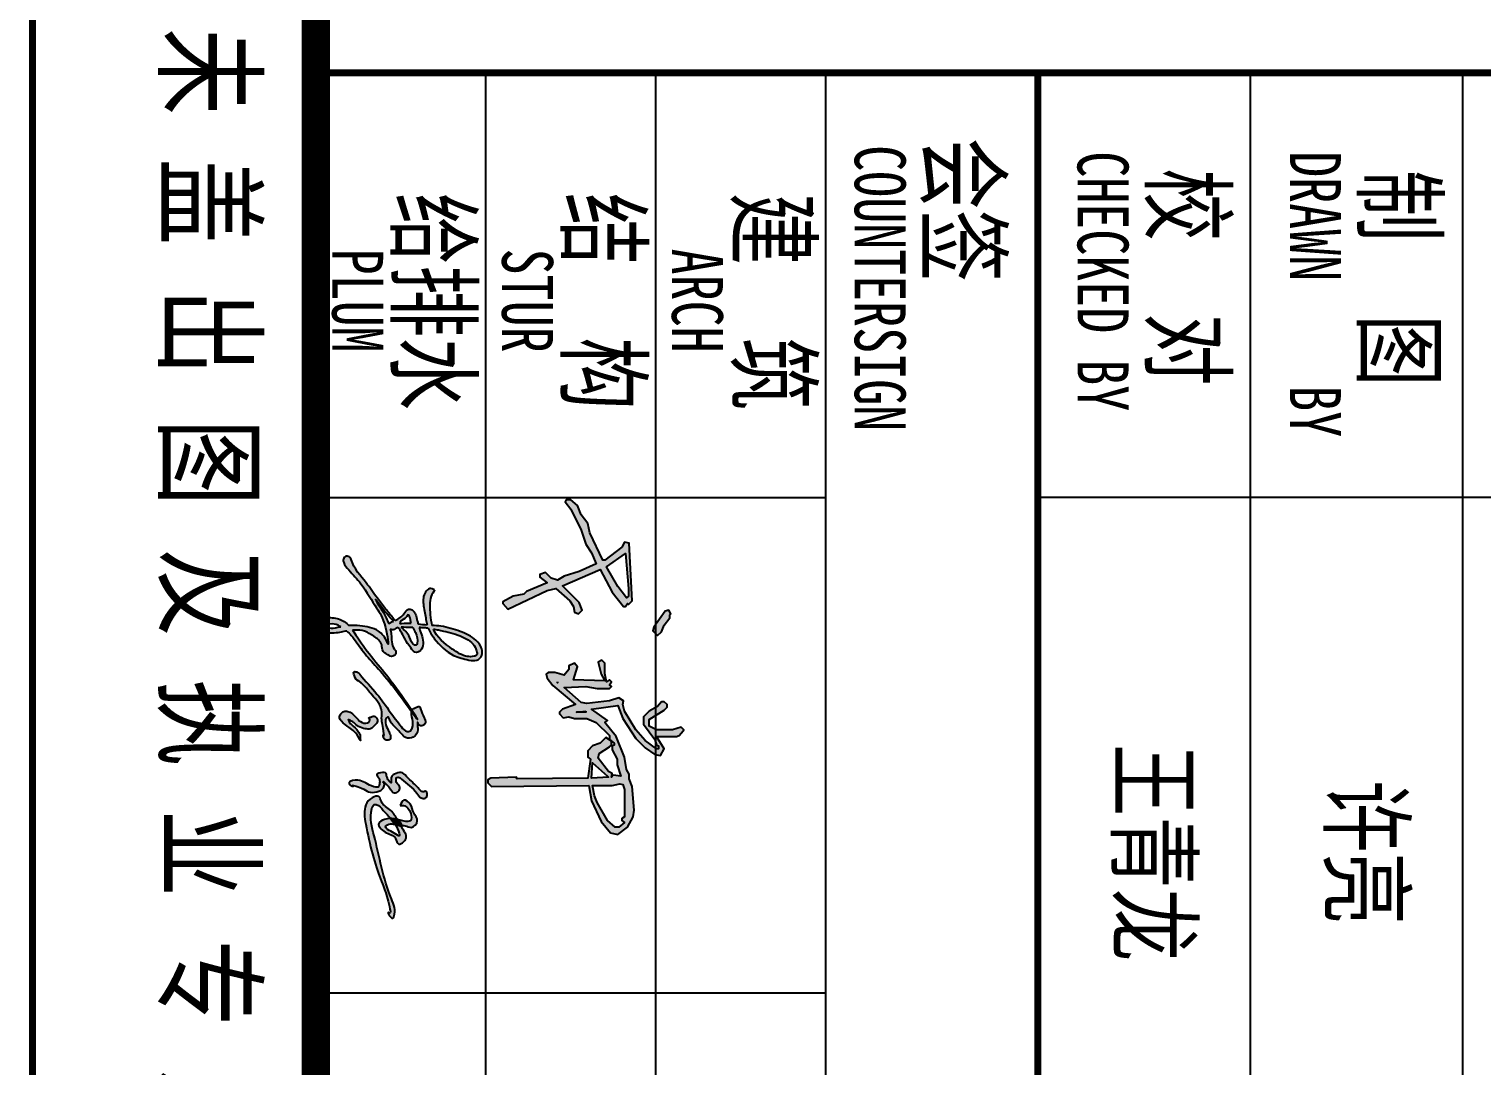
# Model space of a CAD drawing. Extents: x 1738711 to 2346805, y 1189731 to 2516152.
# Drawn here: x 1897829 to 1899369, y 1219600 to 1220698 of the extents above; entities that cross this region are included whole.
import ezdxf
from ezdxf.enums import TextEntityAlignment as Align

# ---------------------------------------------------------------- set-up
doc = ezdxf.new("R2010")
doc.units = 0
doc.header["$LTSCALE"] = 1000
doc.header["$MEASUREMENT"] = 0
doc.layers.add('TK', color=4, linetype='Continuous')
doc.layers.add('签名', color=2, linetype='Continuous')
doc.styles.add('宋体', font='SIMSUN.TTF', dxfattribs={"width": 0.75})

# ---------------------------------------------------------------- blocks, each defined once
blk = doc.blocks.new('hjashrtahreahe')
at = {"layer": 'TK', "color": 7}
for p, q in [((78100, 9550), (78100, 3550)), ((76600, 5050), (83100, 5050)), ((76600, 4300), (83100, 4300)), ((76600, 2800), (83100, 2800)), ((78100.3, 2800), (78100.3, 1000)), ((79850, 2800), (79850, 1000)), ((76600, 2200), (83100, 2200)), ((76600, 1600), (83100, 1600)), ((76600, 1000), (83100, 1000))]:
    blk.add_line(p, q, dxfattribs=at)
at = {"layer": 'TK', "color": 7, "const_width": 25}
for points in [[(0, 59400), (84100, 59400), (84100, 0), (0, 0)], [(76600, 3550), (83100, 3550), (83100, 1000), (76600, 1000)]]:
    blk.add_lwpolyline(points, close=True, dxfattribs=at)
at = {"layer": 'TK', "color": 3, "const_width": 100}
blk.add_lwpolyline([(2500, 1000), (2500, 58400), (83100, 58400), (83100, 1000)], close=True, dxfattribs=at)
at = {"layer": 'TK', "color": 7, "const_width": 25}
for points in [[(76600, 58400), (76600, 1000)], [(76600, 3550), (76600, 9550), (83100, 9550), (83100, 3550)], [(83100, 3550), (76600, 3550)], [(76600, 1000), (83100, 1000)]]:
    blk.add_lwpolyline(points, dxfattribs=at)
at = {"style": '宋体', "width": 0.75}
blk.add_text('未 盖 出 图 及 执 业 专 用 章 本 图 无 效', height=300, dxfattribs=at).set_placement((76442, 475.4))
at = {"layer": 'TK', "color": 7, "style": '宋体', "width": 0.75}
for s, height, p in [('制  图', 250, (76941.5, 4703.3)), ('DRAWN    BY', 180, (76876.5, 4440.7)), ('校  对', 250, (76937.5, 3954.5)), ('CHECKED BY', 180, (76876.7, 3690.7)), ('会签', 250, (76827.4, 3161.2)), ('COUNTERSIGN', 180, (76855.1, 2903.6)), ('建  筑', 250, (77023, 2491.3)), ('ARCH', 180, (77220.5, 2258.2)), ('结  构', 250, (77023, 1891.3)), ('STUR', 180, (77220.5, 1658.2)), ('给排水', 250, (77023, 1291.3)), ('PLUM', 180, (77220.5, 1058.2))]:
    blk.add_text(s, height=height, dxfattribs=at).set_placement(p)
at = {"layer": 'TK', "style": '宋体', "width": 0.75}
for tag, height, p in [('项目负责人', 350, (6002.9, 57088.7)), ('专业负责人', 350, (6002.9, 56223.7)), ('设计人', 350, (6002.9, 55419.4)), ('版号1', 250, (77303.9, 22193.4)), ('时间1', 250, (82405.3, 22193.4)), ('版号2', 250, (77303.9, 21593.4)), ('时间2', 250, (82405.3, 21593.4)), ('版号3', 250, (77303.9, 20993.4)), ('时间3', 250, (82405.3, 20993.4)), ('建筑会签', 0.0001, (78977.9, 2403.2)), ('电气会签', 0.0001, (82127.9, 2403.2)), ('结构会签', 0.0001, (78977.9, 1803.2)), ('暖通会签', 0.0001, (82127.9, 1803.2)), ('给排水会签', 0.0001, (78977.9, 1249.5)), ('智能化会签', 0.0001, (82127.9, 1249.5))]:
    blk.add_attdef(tag, text='', height=height, dxfattribs=at).set_placement(p, align=Align.CENTER)
for tag, p in [('合作设计单位', (80815.9, 48985.9)), ('版号说明1', (79853.9, 22318.2)), ('版号说明2', (79853.9, 21718.2)), ('版号说明3', (79853.9, 21118.2)), ('浙江绿储科技有限公司', (80545.2, 16035.9)), ('百兆瓦级集中式熔盐储能关键', (80545.2, 14953.2)), ('设备研发及制造基地项目', (80545.2, 14603.3)), ('1#研发楼', (80545.2, 13635.9)), ('图名', (80545.2, 12435.9)), ('工程编号', (78977.9, 11460.9)), ('子项编号', (82127.9, 11460.9)), ('建筑', (78977.9, 10710.9)), ('图号', (82127.9, 10710.9)), ('施工图', (78977.9, 9960.9)), ('2023.03', (82127.9, 9960.9)), ('审定', (79352.9, 8460.9)), ('审核', (79352.9, 7710.9)), ('工程负责', (79352.9, 6960.9)), ('专业负责', (79352.9, 6210.9)), ('设计', (79352.9, 5460.9)), ('制图', (79352.9, 4710.9)), ('校对', (79352.9, 3960.9))]:
    blk.add_attdef(tag, text='', height=250, dxfattribs=at).set_placement(p, align=Align.MIDDLE_CENTER)
blk = doc.blocks.new('A$C2DC0304B')
h = blk.add_hatch(color=256)
h.dxf.hatch_style = 1
h.paths.add_polyline_path([(810, 1056), (834, 1050), (864, 1080), (840, 1104), (798, 1122), (750, 1158), (732, 1158), (726, 1164), (702, 1152), (708, 1128)])
h.paths.add_polyline_path([(588, 792), (678, 864), (678, 876), (660, 888), (666, 894), (648, 912), (642, 918), (276, 900), (270, 870), (300, 852), (384, 744), (384, 732), (210, 648), (150, 636), (96, 594), (36, 570), (0, 528), (0, 498), (12, 492), (60, 528), (192, 594), (282, 624), (336, 660), (408, 690), (456, 582), (486, 486), (510, 444), (498, 402), (462, 366), (474, 330), (492, 330), (528, 378), (582, 246), (600, 228), (612, 162), (648, 96), (660, 96), (696, 126), (576, 378), (564, 432), (642, 522), (678, 546), (714, 552), (726, 576), (702, 600), (654, 582), (546, 474), (444, 714)])
h.paths.add_polyline_path([(426, 756), (342, 876), (564, 894), (588, 894), (612, 894), (624, 882), (552, 828)], flags=16)
h.paths.add_polyline_path([(1440, 1026), (1398, 1026), (1338, 1122), (1320, 1140), (1302, 1140), (1284, 1122), (1284, 1104), (1314, 1080), (1344, 1026), (1380, 990), (1428, 990), (1524, 1062), (1560, 1074), (1566, 1086), (1584, 1086), (1584, 1074), (1530, 1002), (1464, 942), (1344, 870), (1302, 858), (1278, 864), (1260, 834), (1278, 774), (1296, 630), (1290, 594), (1194, 486), (1188, 624), (1200, 696), (1200, 774), (1188, 786), (1176, 774), (1158, 786), (1146, 774), (1158, 756), (1104, 744), (1038, 744), (1020, 726), (1032, 702), (1110, 720), (1152, 744), (1146, 546), (1062, 570), (1038, 552), (1056, 516), (1080, 516), (1116, 486), (1098, 426), (1098, 384), (1110, 372), (1134, 378), (1182, 414), (1302, 558), (1332, 474), (1350, 456), (1362, 456), (1386, 480), (1380, 516), (1392, 552), (1392, 630), (1416, 690), (1500, 774), (1524, 774), (1548, 804), (1560, 804), (1566, 792), (1590, 792), (1650, 822), (1686, 822), (1758, 846), (1752, 798), (1764, 786), (1740, 792), (1728, 768), (1644, 702), (1614, 708), (1572, 774), (1560, 786), (1536, 786), (1512, 750), (1548, 714), (1566, 666), (1596, 636), (1638, 636), (1650, 654), (1770, 636), (1776, 186), (1764, 180), (1770, 18), (1782, 0), (1800, 0), (1824, 24), (1818, 642), (1914, 660), (2046, 720), (2118, 780), (2130, 828), (2082, 888), (2016, 924), (1974, 930), (1824, 918), (1776, 900), (1746, 900), (1716, 882), (1638, 870), (1506, 816), (1416, 744), (1404, 762), (1332, 660), (1308, 828), (1392, 858), (1518, 942), (1578, 1002), (1620, 1062), (1626, 1098), (1584, 1122), (1506, 1074), (1506, 1200), (1500, 1218), (1470, 1242), (1464, 1248), (1446, 1230), (1464, 1176), (1464, 1074)])
h.paths.add_polyline_path([(1812, 858), (1842, 870), (1962, 870), (2016, 870), (2028, 852), (2040, 852), (2052, 870), (2082, 834), (2082, 810), (2040, 762), (1926, 696), (1884, 678), (1818, 666), (1818, 792), (1806, 840)], flags=16)
h.paths.add_polyline_path([(1758, 762), (1764, 768), (1770, 660), (1674, 666)], flags=16)
h.paths.add_polyline_path([(1350, 624), (1350, 564), (1344, 624)], flags=16)
for points in [[(1470, 1242), (1464, 1248), (1446, 1230), (1464, 1176), (1464, 1074), (1440, 1026), (1398, 1026), (1338, 1122), (1320, 1140), (1302, 1140), (1284, 1122), (1284, 1104), (1314, 1080), (1344, 1026), (1380, 990), (1428, 990), (1524, 1062), (1560, 1074), (1566, 1086), (1584, 1086), (1584, 1074), (1530, 1002), (1464, 942), (1344, 870), (1302, 858), (1278, 864), (1260, 834), (1278, 774), (1296, 630), (1290, 594), (1194, 486), (1188, 624), (1200, 696), (1200, 774), (1188, 786), (1176, 774), (1158, 786), (1146, 774), (1158, 756), (1104, 744), (1038, 744), (1020, 726), (1032, 702), (1110, 720), (1152, 744), (1146, 546), (1062, 570), (1038, 552), (1056, 516), (1080, 516), (1116, 486), (1098, 426), (1098, 384), (1110, 372), (1134, 378), (1182, 414), (1302, 558), (1332, 474), (1350, 456), (1362, 456), (1386, 480), (1380, 516), (1392, 552), (1392, 630), (1416, 690), (1500, 774), (1524, 774), (1548, 804), (1560, 804), (1566, 792), (1590, 792), (1650, 822), (1686, 822), (1758, 846), (1752, 798), (1764, 786), (1740, 792), (1728, 768), (1644, 702), (1614, 708), (1572, 774), (1560, 786), (1536, 786), (1512, 750), (1548, 714), (1566, 666), (1596, 636), (1638, 636), (1650, 654), (1770, 636), (1776, 186), (1764, 180), (1770, 18), (1782, 0), (1800, 0), (1824, 24), (1818, 642), (1914, 660), (2046, 720), (2118, 780), (2130, 828), (2082, 888), (2016, 924), (1974, 930), (1824, 918), (1776, 900), (1746, 900), (1716, 882), (1638, 870), (1506, 816), (1416, 744), (1404, 762), (1332, 660), (1308, 828), (1392, 858), (1518, 942), (1578, 1002), (1620, 1062), (1626, 1098), (1584, 1122), (1506, 1074), (1506, 1200), (1500, 1218), (1470, 1242)], [(732, 1158), (726, 1164), (702, 1152), (708, 1128), (810, 1056), (834, 1050), (864, 1080), (840, 1104), (798, 1122), (750, 1158), (732, 1158)], [(648, 912), (642, 918), (276, 900), (270, 870), (300, 852), (384, 744), (384, 732), (210, 648), (150, 636), (96, 594), (36, 570), (0, 528), (0, 498), (12, 492), (60, 528), (192, 594), (282, 624), (336, 660), (408, 690), (456, 582), (486, 486), (510, 444), (498, 402), (462, 366), (474, 330), (492, 330), (528, 378), (582, 246), (600, 228), (612, 162), (648, 96), (660, 96), (696, 126), (576, 378), (564, 432), (642, 522), (678, 546), (714, 552), (726, 576), (702, 600), (654, 582), (546, 474), (444, 714), (588, 792), (678, 864), (678, 876), (660, 888), (666, 894), (648, 912)], [(564, 894), (588, 894), (612, 894), (624, 882), (552, 828), (426, 756), (342, 876), (564, 894)], [(1842, 870), (1962, 870), (2016, 870), (2028, 852), (2040, 852), (2052, 870), (2082, 834), (2082, 810), (2040, 762), (1926, 696), (1884, 678), (1818, 666), (1818, 792), (1806, 840), (1812, 858), (1842, 870)], [(1758, 762), (1764, 768), (1770, 660), (1674, 666), (1758, 762)], [(1344, 624), (1350, 624), (1350, 564), (1344, 624)], [(1158, 444), (1164, 444), (1158, 444)]]:
    blk.add_lwpolyline(points)
blk = doc.blocks.new('A$C84f4ebc7')
h = blk.add_hatch(color=256)
edge = h.paths.add_edge_path()
edge.add_spline(control_points=[(-588.9, 265.5), (-565.3, 275.4), (-493.9, 320.5), (-407.5, 409.9), (-382, 516), (-368.4, 587.9), (-407.4, 625.9), (-462.9, 622.2), (-527.9, 574.5), (-571.8, 472.9), (-601.3, 375.3), (-607, 309.7), (-608.4, 289.8)], knot_values=[786.919005, 786.919005, 786.919005, 786.919005, 979.157946, 1406.415177, 1672.273327, 1803.278062, 1920.457234, 2019.44799, 2196.472364, 2495.181395, 2826.405397, 2971.464442, 2971.464442, 2971.464442, 2971.464442], degree=3, periodic=0)
edge.add_spline(control_points=[(-608.4, 289.8), (-630.9, 283.8), (-696.3, 276.3), (-780.4, 269.6), (-829.4, 299.2), (-842.8, 307.4)], knot_values=[0, 0, 0, 0, 177.250449, 483.950603, 600.600614, 600.600614, 600.600614, 600.600614], degree=3, periodic=0)
edge.add_spline(control_points=[(-842.8, 307.4), (-848.2, 296.6), (-859.6, 273.6), (-817, 231.5), (-743.7, 229.8), (-675.6, 246.8), (-628.8, 252.9), (-613.4, 257), (-610.4, 257.8)], knot_values=[0, 0, 0, 0, 82.072618, 175.53137, 378.046403, 608.801019, 706.246591, 729.315023, 729.315023, 729.315023, 729.315023], degree=3, periodic=0)
edge.add_spline(control_points=[(-610.4, 257.8), (-611.7, 237.3), (-613, 217.4), (-615.4, 198.9)], knot_values=[3050.112921, 3050.112921, 3050.112921, 3050.112921, 3203.339792, 3203.339792, 3203.339792, 3203.339792], degree=3, periodic=0)
edge.add_spline(control_points=[(-615.4, 198.9), (-622.9, 196.6), (-657.2, 187.7), (-708.1, 180.5), (-720.3, 125.6), (-670.5, 98.6), (-652.6, 71), (-640.6, 46.1)], knot_values=[3405.201699, 3405.201699, 3405.201699, 3405.201699, 3465.48041, 3664.726139, 3725.216396, 3830.763263, 4017.843635, 4017.843635, 4017.843635, 4017.843635], degree=3, periodic=0)
edge.add_spline(control_points=[(-640.6, 46.1), (-646, 41.5), (-672.5, 20.8), (-720.6, -20), (-797.4, -80.3), (-908.5, -154.8), (-983.7, -229.6), (-1055.9, -247.5), (-1061.2, -260.5), (-1073.2, -278.2), (-1049.3, -301), (-1011.5, -293.6), (-959.2, -247.4), (-872.3, -164.1), (-722.6, -81.7), (-647.6, -22.7), (-456.4, 8.7), (-526.4, -18.7), (-587.9, -67.1), (-605.1, -170.4), (-608.9, -236.1), (-607.1, -260.5)], knot_values=[4782.332012, 4782.332012, 4782.332012, 4782.332012, 4837.861849, 5033.500104, 5255.823022, 5570.231674, 6030.925097, 6062.472941, 6072.160433, 6133.802136, 6201.24084, 6258.870727, 6408.57733, 6711.10001, 7188.085895, 7543.637499, 7807.965831, 7830.501729, 8061.087581, 8378.742763, 8561.548842, 8561.548842, 8561.548842, 8561.548842], degree=3, periodic=0)
edge.add_spline(control_points=[(-607.1, -260.5), (-616.8, -270), (-644.2, -300.5), (-663.5, -369.5), (-658.8, -443.5), (-595.5, -481), (-546, -396.1), (-560.3, -330.5), (-568.8, -287.2), (-570.5, -275.1)], knot_values=[7640.15419, 7640.15419, 7640.15419, 7640.15419, 7745.15052, 7956.02314, 8163.074308, 8238.892088, 8434.130031, 8674.094139, 8767.313892, 8767.313892, 8767.313892, 8767.313892], degree=3, periodic=0)
edge.add_spline(control_points=[(-570.5, -275.1), (-565.4, -269.3), (-560, -263.7), (-554.5, -258.2)], knot_values=[9377.832769, 9377.832769, 9377.832769, 9377.832769, 9432.672389, 9432.672389, 9432.672389, 9432.672389], degree=3, periodic=0)
edge.add_spline(control_points=[(-554.5, -258.2), (-550.1, -253.9), (-545.4, -249.4), (-540.6, -245.1), (-540.3, -244.9)], knot_values=[9432.672389, 9432.672389, 9432.672389, 9432.672389, 9475.49576, 9478.191793, 9478.191793, 9478.191793, 9478.191793], degree=3, periodic=0)
edge.add_spline(control_points=[(-540.3, -244.9), (-533.7, -238.9), (-526.9, -233.3), (-520, -227.8)], knot_values=[9478.191793, 9478.191793, 9478.191793, 9478.191793, 9541.338307, 9541.338307, 9541.338307, 9541.338307], degree=3, periodic=0)
edge.add_spline(control_points=[(-520, -227.8), (-513.3, -222.5), (-506.6, -217.4), (-499.8, -212.5)], knot_values=[9541.338307, 9541.338307, 9541.338307, 9541.338307, 9602.988966, 9602.988966, 9602.988966, 9602.988966], degree=3, periodic=0)
edge.add_spline(control_points=[(-499.8, -212.5), (-484.1, -201), (-468.6, -190.3), (-454, -179.9)], knot_values=[9602.988966, 9602.988966, 9602.988966, 9602.988966, 9746.452451, 9746.452451, 9746.452451, 9746.452451], degree=3, periodic=0)
edge.add_spline(control_points=[(-454, -179.9), (-451.3, -178), (-441.7, -171.1), (-432.7, -164.3), (-426.4, -159.3)], knot_values=[9746.452451, 9746.452451, 9746.452451, 9746.452451, 9772.895913, 9841.922921, 9841.922921, 9841.922921, 9841.922921], degree=3, periodic=0)
edge.add_spline(control_points=[(-426.4, -159.3), (-410.5, -146.9), (-396, -134.4), (-381.3, -121.5)], knot_values=[9841.922921, 9841.922921, 9841.922921, 9841.922921, 10014.253525, 10014.253525, 10014.253525, 10014.253525], degree=3, periodic=0)
edge.add_spline(control_points=[(-381.3, -121.5), (-337.4, -82.5), (-261.9, -7.5), (-86.5, 119), (-37.6, 154.5)], knot_values=[10014.253525, 10014.253525, 10014.253525, 10014.253525, 10531.682016, 10899.981861, 10899.981861, 10899.981861, 10899.981861], degree=3, periodic=0)
edge.add_spline(control_points=[(-37.9, 154.5), (-40.6, 155.1), (-43.2, 156.1), (-45.6, 157.4)], knot_values=[371.472823, 371.472823, 371.472823, 371.472823, 394.85896, 394.85896, 394.85896, 394.85896], degree=3, periodic=0)
edge.add_spline(control_points=[(-45.6, 157.4), (-112.2, 112), (-202.8, 50.1), (-287, -17.6), (-309.3, -35.8)], knot_values=[9692.060479, 9692.060479, 9692.060479, 9692.060479, 10293.31654, 10511.753175, 10511.753175, 10511.753175, 10511.753175], degree=3, periodic=0)
edge.add_spline(control_points=[(-309.3, -35.8), (-380.7, -94), (-463.9, -164.7), (-561.3, -226), (-575.9, -236.5)], knot_values=[8865.512832, 8865.512832, 8865.512832, 8865.512832, 9564.391645, 9692.060479, 9692.060479, 9692.060479, 9692.060479], degree=3, periodic=0)
edge.add_spline(control_points=[(-575.9, -236.5), (-576.3, -231.9), (-578.1, -204.7), (-574.9, -153.1), (-535, -94.8), (-495.2, -36.1), (-435.1, -43.2), (-417, -7.9), (-395.9, 19.5), (-413.2, 52.1), (-438.5, 51.2), (-473.2, 20.1), (-527.2, 24.6), (-572.6, 16.2), (-583.7, 13.5)], knot_values=[6201.44798, 6201.44798, 6201.44798, 6201.44798, 6235.802037, 6402.916564, 6575.02757, 6768.50874, 6879.321478, 6956.583538, 7044.229196, 7124.257568, 7166.242461, 7215.733552, 7462.139541, 7543.670245, 7543.670245, 7543.670245, 7543.670245], degree=3, periodic=0)
edge.add_spline(control_points=[(-583.7, 13.5), (-579.1, 21.6), (-576.3, 37), (-590.2, 51.6), (-593.7, 61.2), (-594.5, 65.8)], knot_values=[3049.494081, 3049.494081, 3049.494081, 3049.494081, 3112.542078, 3153.934767, 3191.069993, 3191.069993, 3191.069993, 3191.069993], degree=3, periodic=0)
edge.add_spline(control_points=[(-594.5, 65.8), (-586.5, 71.5), (-549.2, 96.2), (-484.4, 126.6), (-415.1, 183.4), (-464.6, 243.5), (-533.7, 225.4), (-578, 210.2), (-593.4, 205.4)], knot_values=[4075.415199, 4075.415199, 4075.415199, 4075.415199, 4166.21317, 4488.863601, 4612.783833, 4712.828537, 4951.818616, 5075.72798, 5075.72798, 5075.72798, 5075.72798], degree=3, periodic=0)
edge.add_spline(control_points=[(-593.4, 205.4), (-593, 217.5), (-592.1, 237.4), (-589.9, 257.6), (-588.9, 265.5)], knot_values=[2552.107664, 2552.107664, 2552.107664, 2552.107664, 2644.474973, 2704.716365, 2704.716365, 2704.716365, 2704.716365], degree=3, periodic=0)
edge = h.paths.add_edge_path(flags=16)
edge.add_spline(control_points=[(-583.8, 299.1), (-530, 321.7), (-462.5, 403), (-400.1, 502.3), (-399.6, 559.4), (-410.1, 592.7), (-449.7, 585), (-504, 554.7), (-551, 456.4), (-571.4, 366), (-581.9, 310.5), (-583.8, 299.1)], knot_values=[665.869229, 665.869229, 665.869229, 665.869229, 1124.064415, 1400.98361, 1512.883051, 1559.603373, 1629.308716, 1756.233307, 2046.259337, 2380.993011, 2467.429239, 2467.429239, 2467.429239, 2467.429239], degree=3, periodic=0)
edge = h.paths.add_edge_path(flags=16)
edge.add_spline(control_points=[(-593.8, 163.7), (-582.5, 169.1), (-548.7, 187), (-511.2, 197.6), (-475.3, 187.6), (-479.4, 154.4), (-545.8, 146), (-577, 106.6), (-596.2, 86.4)], knot_values=[3933.14022, 3933.14022, 3933.14022, 3933.14022, 4024.493609, 4206.125108, 4236.17444, 4260.581011, 4418.818915, 4635.080227, 4635.080227, 4635.080227, 4635.080227], degree=3, periodic=0)
edge.add_spline(control_points=[(-596.2, 86.4), (-596, 91.3), (-594.3, 117.9), (-594, 143.4), (-593.8, 163.7)], knot_values=[2810.35625, 2810.35625, 2810.35625, 2810.35625, 2845.519928, 2999.064637, 2999.064637, 2999.064637, 2999.064637], degree=3, periodic=0)
edge = h.paths.add_edge_path(flags=16)
edge.add_spline(control_points=[(-621.7, 152.4), (-623.7, 133.9), (-624.4, 110.3), (-619.6, 75.6), (-647.8, 87.3), (-646.6, 113.5), (-686, 131.3), (-658, 148.3), (-639.1, 148), (-626, 151.1), (-621.7, 152.4)], knot_values=[3333.704072, 3333.704072, 3333.704072, 3333.704072, 3481.987061, 3506.095702, 3525.06492, 3654.274962, 3702.758932, 3751.398791, 3822.335443, 3857.718427, 3857.718427, 3857.718427, 3857.718427], degree=3, periodic=0)
edge = h.paths.add_edge_path(flags=16)
edge.add_spline(control_points=[(-634.9, 34), (-634.7, 33.5), (-629.7, 22.6), (-624.3, 10.3), (-618, 3.2)], knot_values=[3301.277393, 3301.277393, 3301.277393, 3301.277393, 3304.708467, 3376.261876, 3376.261876, 3376.261876, 3376.261876], degree=3, periodic=0)
edge.add_spline(control_points=[(-618, 3.2), (-645.5, -6.7), (-695.4, -31.6), (-735, -59.2), (-789.1, -90.4), (-706.8, -28.5), (-665.2, 9), (-634.9, 34)], knot_values=[5233.023492, 5233.023492, 5233.023492, 5233.023492, 5445.135241, 5648.481403, 5696.023648, 5766.748823, 6115.52714, 6115.52714, 6115.52714, 6115.52714], degree=3, periodic=0)
edge = h.paths.add_edge_path(flags=16)
edge.add_spline(control_points=[(-599.2, -314.1), (-597, -326.9), (-590.8, -357.8), (-586.7, -390.9), (-609.5, -428.8), (-619.7, -383.6), (-617.8, -351.8), (-605.3, -324.6), (-599.2, -314.1)], knot_values=[8696.847936, 8696.847936, 8696.847936, 8696.847936, 8789.374823, 8935.479197, 8974.983536, 9021.614012, 9167.099774, 9259.741074, 9259.741074, 9259.741074, 9259.741074], degree=3, periodic=0)
h = blk.add_hatch(color=256)
edge = h.paths.add_edge_path()
edge.add_spline(control_points=[(-37.6, 154.5), (-23, 151.4), (18.6, 164.5), (62.2, 166.3), (95.1, 146.8), (97.8, 113.2), (41.6, 70.2), (-38.6, 8.5), (-162.9, -76.9), (-242.1, -155.2), (-297.2, -200.1), (-302.8, -214.6), (-297.7, -246.7), (-221.7, -196.1), (-247.3, -204), (-198.6, -144.5), (-163.9, -129), (-93.4, -53.9), (-32.9, -41.1), (29.7, -48.2), (57, -34.3), (131.6, -25.5), (109.2, -36.3), (144.1, -30.8), (156, -15), (149.3, 20.9), (111.5, 13.6), (74.7, -9), (11.2, -32.1), (-3.3, 3.7), (24.8, 10), (57.8, 35), (94.2, 75.7), (143.3, 114.1), (141.4, 173.8), (84.7, 206.1), (54.6, 190.8), (30.2, 193.9), (50.5, 200.7), (63.1, 214), (51, 245.5), (29.1, 247.3), (19.6, 245.2), (15.9, 244.3)], knot_values=[395.78511, 395.78511, 395.78511, 395.78511, 519.249109, 668.224463, 734.785619, 773.355539, 900.19215, 1205.914102, 1574.65073, 2010.311075, 2045.622928, 2105.123393, 2117.654699, 2272.049278, 2274.668125, 2296.903685, 2584.312931, 2893.010321, 2908.125416, 3049.697602, 3312.113815, 3346.770575, 3367.587749, 3414.155304, 3472.670885, 3538.444144, 3621.235107, 3691.828265, 3909.701093, 3912.326222, 3975.263477, 4041.552122, 4265.921582, 4363.763646, 4493.521258, 4640.228503, 4756.847536, 4764.605418, 4787.623148, 4844.84748, 4924.607641, 4969.12403, 4997.59444, 4997.59444, 4997.59444, 4997.59444], degree=3, periodic=0)
edge.add_spline(control_points=[(15.9, 244.3), (11.8, 242.2), (-11, 230.7), (-36, 219.1), (-72.9, 210), (-65.3, 180.7), (-55.1, 162.7), (-45.6, 157.4)], knot_values=[0, 0, 0, 0, 34.660059, 190.152332, 227.211896, 279.3826, 371.472823, 371.472823, 371.472823, 371.472823], degree=3, periodic=0)
edge.add_spline(control_points=[(-45.6, 157.4), (-44.1, 158.5), (-42.5, 159.5), (-41, 160.6)], knot_values=[10511.753175, 10511.753175, 10511.753175, 10511.753175, 10525.72305, 10525.72305, 10525.72305, 10525.72305], degree=3, periodic=0)
edge.add_spline(control_points=[(-41, 160.6), (-22.1, 172.4), (40.9, 211.7), (5.8, 185.9), (-37.6, 154.5)], knot_values=[10899.981861, 10899.981861, 10899.981861, 10899.981861, 11040.83829, 11367.769082, 11367.769082, 11367.769082, 11367.769082], degree=3, periodic=0)
edge = h.paths.add_edge_path()
edge.add_spline(control_points=[(585.5, 78.4), (569.6, 85.3), (535.8, 100.2), (578.8, 158.9), (634, 160.6), (685.5, 210.4), (744.1, 158.4), (715.8, 114), (719.5, 61), (698.6, 15.4), (734, -35), (759.1, 28.9), (801.3, 85), (683.5, 44.2), (650, -11.9), (580.5, -61.9), (577.9, -100), (664.5, -127.6), (862.3, -68.5), (1107.4, -27.6), (1282.9, 55.9), (1349.3, 24.8), (1284.1, -13), (1308.9, 20.1), (1159.7, -12.3), (1051.6, -66.7), (795.8, -137.8), (596.2, -167.2), (534.3, -117.6), (514.1, -56.5), (582.8, -44.9), (611.1, 20.8), (686.5, 65.3), (742, 97), (793.7, 126.4), (826.8, 106.4), (854.2, 62.3), (779.1, 49.4), (776.7, -17.4), (707, -85.2), (656.1, 8), (685.6, 67), (696.6, 159.2), (625.6, 152.1), (583.9, 118.4), (585.2, 86.4), (585.5, 78.4)], knot_values=[0, 0, 0, 0, 107.227678, 227.914602, 388.78747, 533.145486, 679.32387, 783.467538, 881.396027, 1078.580173, 1109.310231, 1293.040348, 1385.374358, 1500.877958, 1889.637108, 2041.382302, 2074.407589, 2149.248581, 2602.47016, 3685.388403, 3984.174435, 4015.749449, 4133.202122, 4148.413338, 4259.426501, 4738.52988, 5677.542519, 5996.999063, 6156.953807, 6266.991411, 6360.33986, 6577.255796, 6768.432628, 6994.698179, 7081.926294, 7176.224371, 7265.805056, 7371.430776, 7576.402503, 7752.544283, 7870.638687, 8195.958783, 8302.47925, 8423.649642, 8599.381856, 8657.799881, 8657.799881, 8657.799881, 8657.799881], degree=3, periodic=0)
edge = h.paths.add_edge_path()
edge.add_spline(control_points=[(487.4, 246.7), (495.7, 253), (511.5, 265.1), (541.9, 248), (537.5, 210), (473.1, 174.5), (438.9, 114.2), (395.6, 72.7), (399.6, 51.3), (415.9, 53.8), (438, 50.1), (452.1, 77.3), (477.5, 77.3), (499.3, 64.9), (507.1, 30.4), (476, 15.5), (459.4, 0.1), (414.3, -41.6), (446.3, -22.3), (478.3, -31.2), (500.7, -75.1), (499.6, -136.3), (471.4, -161.8), (445.9, -251.6), (457.6, -225.8), (457.9, -255.3), (419.8, -266.5), (411.7, -173.7), (449.5, -139.6), (472.9, -61.2), (437.9, -58.5), (412, -51.8), (377.9, -91.6), (366.2, -44.7), (367.1, -11.2), (402.7, -13.4), (455, 28.8), (390.6, 11.1), (371.6, 52.3), (361.9, 99.2), (416.6, 138.5), (443.5, 180.2), (507.5, 229.3), (489.6, 244.8), (487.4, 246.7)], knot_values=[0, 0, 0, 0, 72.31261, 138.207067, 207.453865, 312.927023, 658.000211, 719.172439, 756.990043, 771.692285, 832.925797, 913.57395, 953.535225, 1010.067139, 1094.905054, 1150.326991, 1233.926128, 1334.886121, 1369.421703, 1441.598464, 1569.71004, 1708.939702, 1841.248958, 1983.301744, 1987.99299, 2025.746488, 2083.395698, 2230.682102, 2480.007032, 2599.72594, 2638.451448, 2714.063051, 2800.531432, 2903.552068, 2952.202467, 3027.919199, 3141.705393, 3223.617921, 3334.244362, 3437.360731, 3556.231054, 3770.645102, 3917.898219, 3938.661311, 3938.661311, 3938.661311, 3938.661311], degree=3, periodic=0)
h = blk.add_hatch(color=256)
edge = h.paths.add_edge_path()
edge.add_spline(control_points=[(585.5, 78.4), (569.6, 85.3), (535.8, 100.2), (578.8, 158.9), (634, 160.6), (685.5, 210.4), (744.1, 158.4), (715.8, 114), (719.5, 61), (698.6, 15.4), (734, -35), (759.1, 28.9), (801.3, 85), (683.5, 44.2), (650, -11.9), (580.5, -61.9), (577.9, -100), (664.5, -127.6), (862.3, -68.5), (1107.4, -27.6), (1282.9, 55.9), (1349.3, 24.8), (1284.1, -13), (1308.9, 20.1), (1159.7, -12.3), (1051.6, -66.7), (795.8, -137.8), (596.2, -167.2), (534.3, -117.6), (514.1, -56.5), (582.8, -44.9), (611.1, 20.8), (686.5, 65.3), (742, 97), (793.7, 126.4), (826.8, 106.4), (854.2, 62.3), (779.1, 49.4), (776.7, -17.4), (707, -85.2), (656.1, 8), (685.6, 67), (696.6, 159.2), (625.6, 152.1), (583.9, 118.4), (585.2, 86.4), (585.5, 78.4)], knot_values=[0, 0, 0, 0, 107.227678, 227.914602, 388.78747, 533.145486, 679.32387, 783.467538, 881.396027, 1078.580173, 1109.310231, 1293.040348, 1385.374358, 1500.877958, 1889.637108, 2041.382302, 2074.407589, 2149.248581, 2602.47016, 3685.388403, 3984.174435, 4015.749449, 4133.202122, 4148.413338, 4259.426501, 4738.52988, 5677.542519, 5996.999063, 6156.953807, 6266.991411, 6360.33986, 6577.255796, 6768.432628, 6994.698179, 7081.926294, 7176.224371, 7265.805056, 7371.430776, 7576.402503, 7752.544283, 7870.638687, 8195.958783, 8302.47925, 8423.649642, 8599.381856, 8657.799881, 8657.799881, 8657.799881, 8657.799881], degree=3, periodic=0)
blk.add_hatch(color=256).paths.add_polyline_path([(706.5, 87.9), (722, 79.4), (709.9, 42.4), (674.8, 15.6), (670.7, 19.3), (673.7, 55.8), (684.3, 66.2), (697.3, 82.5)])
h = blk.add_hatch(color=256)
edge = h.paths.add_edge_path()
edge.add_spline(control_points=[(9, -75), (3.8, -78.7), (-9.8, -88.6), (-3.9, -107.3), (5.9, -133.1), (13.2, -119.3), (29.4, -122.3), (46, -144.9), (33.9, -185.6), (-4.7, -218), (-40.1, -251.8), (-40.9, -294.7), (-23.2, -316.9), (5.1, -327.2), (38.9, -301.6), (77.9, -244.2), (101.6, -212.2), (157.3, -183.9), (143.7, -185.5), (137.9, -188.4), (128.7, -185.1), (114.7, -187.6), (84, -203.1), (53.9, -238.3), (35, -258.5), (16.4, -266.6), (21.5, -246.9), (35.9, -229), (65.6, -196.2), (77.7, -157.6), (81.7, -114.2), (54.8, -90.1), (31.1, -66.3), (14.8, -72.7), (9, -75)], knot_values=[0, 0, 0, 0, 43.618138, 115.519881, 153.707258, 169.652144, 205.431938, 252.39621, 368.514153, 472.488054, 639.049066, 706.552853, 771.699877, 842.138734, 905.073023, 1068.852277, 1335.345506, 1353.115152, 1367.114259, 1403.727731, 1410.506281, 1438.504244, 1506.38891, 1669.128124, 1752.717337, 1765.140312, 1774.486072, 1868.093082, 1969.524461, 2087.250229, 2174.667659, 2269.989407, 2349.519797, 2393.586882, 2393.586882, 2393.586882, 2393.586882], degree=3, periodic=0)
blk.add_lwpolyline([(706.5, 87.9), (722, 79.4), (709.9, 42.4), (674.8, 15.6), (670.7, 19.3), (673.7, 55.8), (684.3, 66.2), (697.3, 82.5)], close=True)
for points, knots in [([(-588.9, 265.5), (-565.3, 275.4), (-493.9, 320.5), (-407.5, 409.9), (-382, 516), (-368.4, 587.9), (-407.4, 625.9), (-462.9, 622.2), (-527.9, 574.5), (-571.8, 472.9), (-601.3, 375.3), (-607, 309.7), (-608.4, 289.8)], [786.919005, 786.919005, 786.919005, 786.919005, 979.157946, 1406.415177, 1672.273327, 1803.278062, 1920.457234, 2019.44799, 2196.472364, 2495.181395, 2826.405397, 2971.464442, 2971.464442, 2971.464442, 2971.464442]), ([(-583.8, 299.1), (-530, 321.7), (-462.5, 403), (-400.1, 502.3), (-399.6, 559.4), (-410.1, 592.7), (-449.7, 585), (-504, 554.7), (-551, 456.4), (-571.4, 366), (-581.9, 310.5), (-583.8, 299.1)], [665.869229, 665.869229, 665.869229, 665.869229, 1124.064415, 1400.98361, 1512.883051, 1559.603373, 1629.308716, 1756.233307, 2046.259337, 2380.993011, 2467.429239, 2467.429239, 2467.429239, 2467.429239]), ([(-842.8, 307.4), (-848.2, 296.6), (-859.6, 273.6), (-817, 231.5), (-743.7, 229.8), (-675.6, 246.8), (-628.8, 252.9), (-613.4, 257), (-610.4, 257.8)], [0, 0, 0, 0, 82.072618, 175.53137, 378.046403, 608.801019, 706.246591, 729.315023, 729.315023, 729.315023, 729.315023]), ([(-842.8, 307.4), (-829.4, 299.2), (-780.4, 269.6), (-696.3, 276.3), (-630.9, 283.8), (-608.4, 289.8)], [0, 0, 0, 0, 116.650012, 423.350166, 600.600614, 600.600614, 600.600614, 600.600614]), ([(-640.6, 46.1), (-652.6, 71), (-670.5, 98.6), (-720.3, 125.6), (-708.1, 180.5), (-657.2, 187.7), (-622.9, 196.6), (-615.4, 198.9)], [3405.201699, 3405.201699, 3405.201699, 3405.201699, 3592.282072, 3697.828938, 3758.319195, 3957.564925, 4017.843635, 4017.843635, 4017.843635, 4017.843635]), ([(-593.8, 163.7), (-582.5, 169.1), (-548.7, 187), (-511.2, 197.6), (-475.3, 187.6), (-479.4, 154.4), (-545.8, 146), (-577, 106.6), (-596.2, 86.4)], [3933.14022, 3933.14022, 3933.14022, 3933.14022, 4024.493609, 4206.125108, 4236.17444, 4260.581011, 4418.818915, 4635.080227, 4635.080227, 4635.080227, 4635.080227]), ([(-593.4, 205.4), (-578, 210.2), (-533.7, 225.4), (-464.6, 243.5), (-415.1, 183.4), (-484.4, 126.6), (-549.2, 96.2), (-586.5, 71.5), (-594.5, 65.8)], [4075.415199, 4075.415199, 4075.415199, 4075.415199, 4199.324563, 4438.314642, 4538.359347, 4662.279579, 4984.930009, 5075.72798, 5075.72798, 5075.72798, 5075.72798]), ([(-588.9, 265.5), (-589.9, 257.6), (-592.1, 237.4), (-593, 217.5), (-593.4, 205.4)], [2552.107664, 2552.107664, 2552.107664, 2552.107664, 2612.349057, 2704.716365, 2704.716365, 2704.716365, 2704.716365]), ([(-570.5, -275.1), (-561.4, -264.8), (-521.2, -224.7), (-387.4, -139.9), (-291.8, -19.5), (90.4, 242.6), (-22.1, 172.4), (-41, 160.6)], [9377.832769, 9377.832769, 9377.832769, 9377.832769, 9475.49576, 9772.895913, 10531.682016, 11226.912653, 11367.769082, 11367.769082, 11367.769082, 11367.769082]), ([(15.9, 244.3), (11.8, 242.2), (-11, 230.7), (-36, 219.1), (-72.9, 210), (-65.3, 180.7), (-44.7, 144.2), (15.5, 164.4), (62.2, 166.3), (95.1, 146.8), (97.8, 113.2), (41.6, 70.2), (-38.6, 8.5), (-162.9, -76.9), (-242.1, -155.2), (-297.2, -200.1), (-302.8, -214.6), (-297.7, -246.7), (-221.7, -196.1), (-247.3, -204), (-198.6, -144.5), (-163.9, -129), (-93.4, -53.9), (-32.9, -41.1), (29.7, -48.2), (57, -34.3), (131.6, -25.5), (109.2, -36.3), (144.1, -30.8), (156, -15), (149.3, 20.9), (111.5, 13.6), (74.7, -9), (11.2, -32.1), (-3.3, 3.7), (24.8, 10), (57.8, 35), (94.2, 75.7), (143.3, 114.1), (141.4, 173.8), (84.7, 206.1), (54.6, 190.8), (30.2, 193.9), (50.5, 200.7), (63.1, 214), (51, 245.5), (29.1, 247.3), (19.6, 245.2), (15.9, 244.3)], [0, 0, 0, 0, 13.864024, 76.060933, 90.884758, 111.75304, 148.589129, 207.699643, 267.289785, 293.914248, 309.342216, 360.07686, 482.365641, 629.860292, 804.12443, 818.249171, 842.049357, 847.061879, 908.819711, 909.86725, 918.761474, 1033.725173, 1157.204128, 1163.250166, 1219.879041, 1324.845526, 1338.70823, 1347.035099, 1365.662122, 1389.068354, 1415.377658, 1448.494043, 1476.731306, 1563.880437, 1564.930489, 1590.105391, 1616.620849, 1706.368633, 1745.505458, 1797.408503, 1856.091401, 1902.739014, 1905.842167, 1915.049259, 1937.938992, 1969.843056, 1987.649612, 1999.037776, 1999.037776, 1999.037776, 1999.037776]), ([(487.4, 246.7), (495.7, 253), (511.5, 265.1), (541.9, 248), (537.5, 210), (473.1, 174.5), (438.9, 114.2), (395.6, 72.7), (399.6, 51.3), (415.9, 53.8), (438, 50.1), (452.1, 77.3), (477.5, 77.3), (499.3, 64.9), (507.1, 30.4), (476, 15.5), (459.4, 0.1), (414.3, -41.6), (446.3, -22.3), (478.3, -31.2), (500.7, -75.1), (499.6, -136.3), (471.4, -161.8), (445.9, -251.6), (457.6, -225.8), (457.9, -255.3), (419.8, -266.5), (411.7, -173.7), (449.5, -139.6), (472.9, -61.2), (437.9, -58.5), (412, -51.8), (377.9, -91.6), (366.2, -44.7), (367.1, -11.2), (402.7, -13.4), (455, 28.8), (390.6, 11.1), (371.6, 52.3), (361.9, 99.2), (416.6, 138.5), (443.5, 180.2), (507.5, 229.3), (489.6, 244.8), (487.4, 246.7)], [0, 0, 0, 0, 28.925044, 55.282827, 82.981546, 125.170809, 263.200084, 287.668975, 302.796017, 308.676914, 333.170319, 365.42958, 381.41409, 404.026856, 437.962022, 460.130796, 493.570451, 533.954448, 547.768681, 576.639386, 627.884016, 683.575881, 736.499583, 793.320698, 795.197196, 810.298595, 833.358279, 892.272841, 992.002813, 1039.890376, 1055.380579, 1085.625221, 1120.212573, 1161.420827, 1180.880987, 1211.167679, 1256.682157, 1289.447168, 1333.697745, 1374.944292, 1422.492422, 1508.258041, 1567.159288, 1575.464524, 1575.464524, 1575.464524, 1575.464524]), ([(585.5, 78.4), (569.6, 85.3), (535.8, 100.2), (578.8, 158.9), (634, 160.6), (685.5, 210.4), (744.1, 158.4), (715.8, 114), (719.5, 61), (698.6, 15.4), (734, -35), (759.1, 28.9), (801.3, 85), (683.5, 44.2), (650, -11.9), (580.5, -61.9), (577.9, -100), (664.5, -127.6), (862.3, -68.5), (1107.4, -27.6), (1282.9, 55.9), (1349.3, 24.8), (1284.1, -13), (1308.9, 20.1), (1159.7, -12.3), (1051.6, -66.7), (795.8, -137.8), (596.2, -167.2), (534.3, -117.6), (514.1, -56.5), (582.8, -44.9), (611.1, 20.8), (686.5, 65.3), (742, 97), (793.7, 126.4), (826.8, 106.4), (854.2, 62.3), (779.1, 49.4), (776.7, -17.4), (707, -85.2), (656.1, 8), (685.6, 67), (696.6, 159.2), (625.6, 152.1), (583.9, 118.4), (585.2, 86.4), (585.5, 78.4)], [0, 0, 0, 0, 42.891071, 91.165841, 155.514988, 213.258194, 271.729548, 313.387015, 352.558411, 431.432069, 443.724092, 517.216139, 554.149743, 600.351183, 755.854843, 816.552921, 829.763035, 859.699432, 1040.988064, 1474.155361, 1593.669774, 1606.29978, 1653.280849, 1659.365335, 1703.7706, 1895.411952, 2271.017008, 2398.799625, 2462.781523, 2506.796564, 2544.135944, 2630.902318, 2707.373051, 2797.879272, 2832.770518, 2870.489749, 2906.322022, 2948.57231, 3030.561001, 3101.017713, 3148.255475, 3278.383513, 3320.9917, 3369.459857, 3439.752742, 3463.119952, 3463.119952, 3463.119952, 3463.119952]), ([(-621.7, 152.4), (-623.7, 133.9), (-624.4, 110.3), (-619.6, 75.6), (-647.8, 87.3), (-646.6, 113.5), (-686, 131.3), (-658, 148.3), (-639.1, 148), (-626, 151.1), (-621.7, 152.4)], [3333.704072, 3333.704072, 3333.704072, 3333.704072, 3481.987061, 3506.095702, 3525.06492, 3654.274962, 3702.758932, 3751.398791, 3822.335443, 3857.718427, 3857.718427, 3857.718427, 3857.718427]), ([(-593.8, 163.7), (-594, 143.4), (-594.3, 117.9), (-596, 91.3), (-596.2, 86.4)], [2810.35625, 2810.35625, 2810.35625, 2810.35625, 2963.900958, 2999.064637, 2999.064637, 2999.064637, 2999.064637]), ([(-575.9, -236.5), (-561.3, -226), (-438.1, -148.5), (-278.7, -1.5), (-109.1, 114.1), (-41, 160.6)], [8865.512832, 8865.512832, 8865.512832, 8865.512832, 8993.181666, 9910.497114, 10525.72305, 10525.72305, 10525.72305, 10525.72305]), ([(-640.6, 46.1), (-646, 41.5), (-672.5, 20.8), (-720.6, -20), (-797.4, -80.3), (-908.5, -154.8), (-983.7, -229.6), (-1055.9, -247.5), (-1061.2, -260.5), (-1073.2, -278.2), (-1049.3, -301), (-1011.5, -293.6), (-959.2, -247.4), (-872.3, -164.1), (-722.6, -81.7), (-647.6, -22.7), (-456.4, 8.7), (-526.4, -18.7), (-587.9, -67.1), (-605.1, -170.4), (-608.9, -236.1), (-607.1, -260.5)], [4782.332012, 4782.332012, 4782.332012, 4782.332012, 4837.861849, 5033.500104, 5255.823022, 5570.231674, 6030.925097, 6062.472941, 6072.160433, 6133.802136, 6201.24084, 6258.870727, 6408.57733, 6711.10001, 7188.085895, 7543.637499, 7807.965831, 7830.501729, 8061.087581, 8378.742763, 8561.548842, 8561.548842, 8561.548842, 8561.548842]), ([(-634.9, 34), (-665.2, 9), (-706.8, -28.5), (-789.1, -90.4), (-735, -59.2), (-695.4, -31.6), (-645.5, -6.7), (-618, 3.2)], [5233.023492, 5233.023492, 5233.023492, 5233.023492, 5581.801809, 5652.526984, 5700.069229, 5903.415391, 6115.52714, 6115.52714, 6115.52714, 6115.52714]), ([(-618, 3.2), (-624.3, 10.3), (-629.7, 22.6), (-634.7, 33.5), (-634.9, 34)], [3301.277393, 3301.277393, 3301.277393, 3301.277393, 3372.830802, 3376.261876, 3376.261876, 3376.261876, 3376.261876]), ([(-594.5, 65.8), (-593.7, 61.2), (-590.2, 51.6), (-576.3, 37), (-579.1, 21.6), (-583.7, 13.5)], [3049.494081, 3049.494081, 3049.494081, 3049.494081, 3086.629307, 3128.021996, 3191.069993, 3191.069993, 3191.069993, 3191.069993]), ([(-583.7, 13.5), (-572.6, 16.2), (-527.2, 24.6), (-473.2, 20.1), (-438.5, 51.2), (-413.2, 52.1), (-395.9, 19.5), (-417, -7.9), (-435.1, -43.2), (-495.2, -36.1), (-535, -94.8), (-574.9, -153.1), (-578.1, -204.7), (-576.3, -231.9), (-575.9, -236.5)], [6201.44798, 6201.44798, 6201.44798, 6201.44798, 6282.978684, 6529.384673, 6578.875763, 6620.860657, 6700.889029, 6788.534687, 6865.796747, 6976.609485, 7170.090655, 7342.201661, 7509.316188, 7543.670245, 7543.670245, 7543.670245, 7543.670245]), ([(9, -75), (3.8, -78.7), (-9.8, -88.6), (-3.9, -107.3), (5.9, -133.1), (13.2, -119.3), (29.4, -122.3), (46, -144.9), (33.9, -185.6), (-4.7, -218), (-40.1, -251.8), (-40.9, -294.7), (-23.2, -316.9), (5.1, -327.2), (38.9, -301.6), (77.9, -244.2), (101.6, -212.2), (157.3, -183.9), (143.7, -185.5), (137.9, -188.4), (128.7, -185.1), (114.7, -187.6), (84, -203.1), (53.9, -238.3), (35, -258.5), (16.4, -266.6), (21.5, -246.9), (35.9, -229), (65.6, -196.2), (77.7, -157.6), (81.7, -114.2), (54.8, -90.1), (31.1, -66.3), (14.8, -72.7), (9, -75)], [0, 0, 0, 0, 17.447255, 46.207952, 61.482903, 67.860858, 82.172775, 100.958484, 147.405661, 188.995222, 255.619627, 282.621141, 308.679951, 336.855494, 362.029209, 427.540911, 534.138203, 541.246061, 546.845704, 561.491092, 564.202512, 575.401698, 602.555564, 667.651249, 701.086935, 706.056125, 709.794429, 747.237233, 787.809784, 834.900092, 869.867064, 907.995763, 939.807919, 957.434753, 957.434753, 957.434753, 957.434753]), ([(-570.5, -275.1), (-568.8, -287.2), (-560.3, -330.5), (-546, -396.1), (-595.5, -481), (-658.8, -443.5), (-663.5, -369.5), (-644.2, -300.5), (-616.8, -270), (-607.1, -260.5)], [7640.15419, 7640.15419, 7640.15419, 7640.15419, 7733.373944, 7973.338051, 8168.575994, 8244.393775, 8451.444942, 8662.317562, 8767.313892, 8767.313892, 8767.313892, 8767.313892]), ([(-599.2, -314.1), (-597, -326.9), (-590.8, -357.8), (-586.7, -390.9), (-609.5, -428.8), (-619.7, -383.6), (-617.8, -351.8), (-605.3, -324.6), (-599.2, -314.1)], [8696.847936, 8696.847936, 8696.847936, 8696.847936, 8789.374823, 8935.479197, 8974.983536, 9021.614012, 9167.099774, 9259.741074, 9259.741074, 9259.741074, 9259.741074])]:
    blk.add_open_spline(points, degree=3, knots=knots)
blk.add_open_spline([(-610.4, 257.8), (-611.7, 237.3), (-613, 217.4), (-615.4, 198.9)], degree=3)
blk = doc.blocks.new('harehraehr')
at = {"xscale": 0.7200000000000001, "yscale": 0.7200000000000001, "zscale": 0.7200000000000001}
blk.add_blockref('A$C84f4ebc7', (2016396.8, 1951033.5), dxfattribs=at)
at = {"layer": '签名', "xscale": 0.7499999190073872, "yscale": 0.7499999190073872, "zscale": 0.7499999190073872}
blk.add_blockref('A$C2DC0304B', (2015360, 1951509.1), dxfattribs=at)

msp = doc.modelspace()

# ---------------------------------------------------------------- block references
ref = msp.add_blockref('hjashrtahreahe', (1897833.1, 1243631.6), dxfattribs=dict(xscale=0.3, yscale=0.3, zscale=0.3, rotation=270))
ref.add_attrib('校对', '王青龙', dxfattribs={"layer": 'TK', "height": 75, "rotation": 270, "style": '宋体', "width": 0.75}).set_placement((1899021.4, 1219825.7), align=Align.MIDDLE_CENTER)
ref.add_attrib('制图', '许亮', dxfattribs={"layer": 'TK', "height": 75, "rotation": 270, "style": '宋体', "width": 0.75}).set_placement((1899246.4, 1219825.7), align=Align.MIDDLE_CENTER)
at = {"xscale": 0.22199778, "yscale": 0.22199778, "zscale": 0.22199778, "rotation": 270}
msp.add_blockref('harehraehr', (1465084.8, 1667604.7), dxfattribs=at)

doc.saveas('drawing.dxf')
